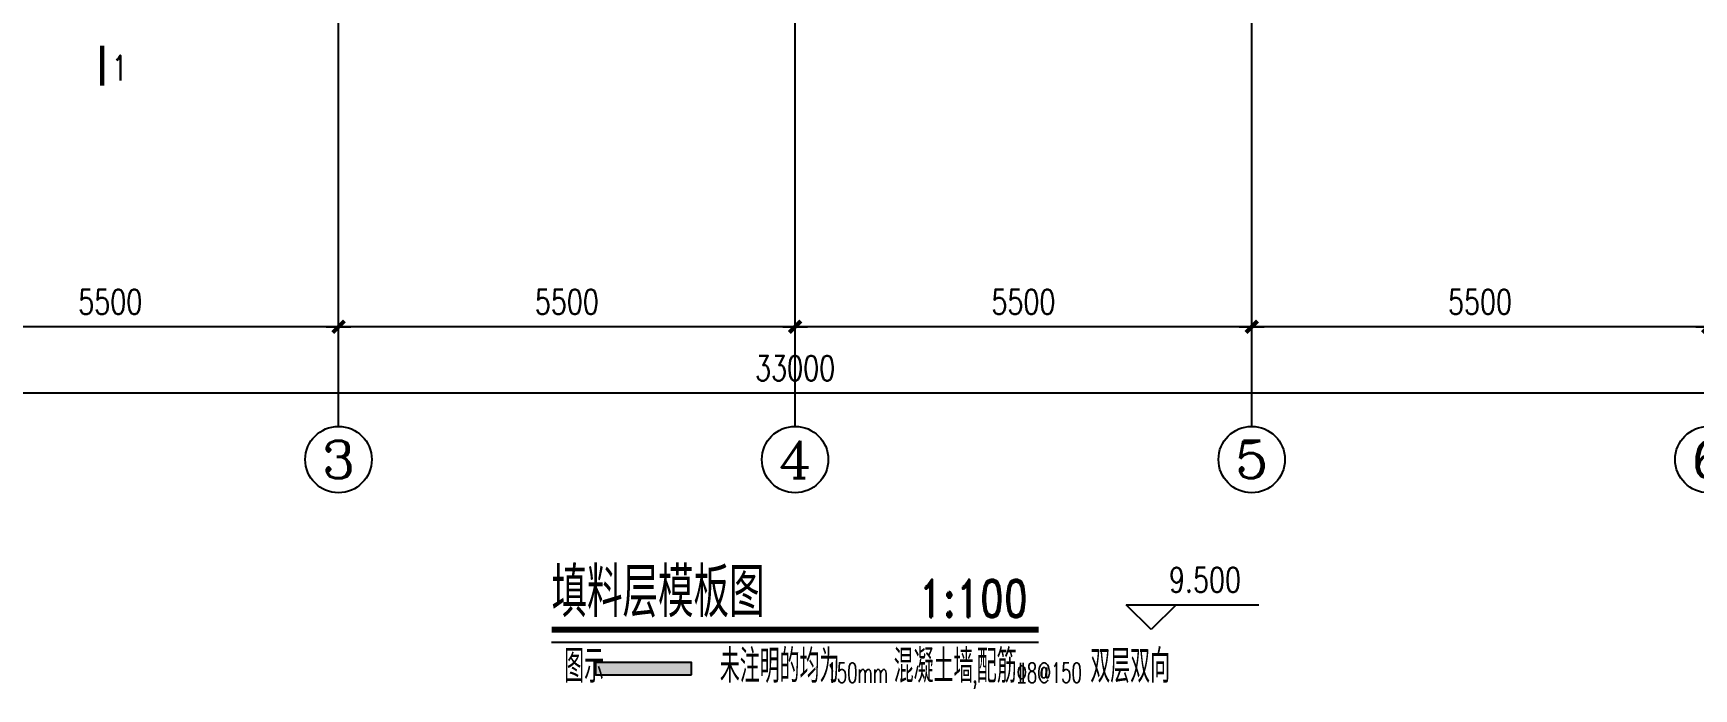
# Model space of a CAD drawing. Extents: x 1427168 to 1936200, y 1176778 to 1377202.
# Drawn here: x 1670633 to 1690636, y 1209043 to 1216944 of the extents above; entities that cross this region are included whole.
import ezdxf
from ezdxf.enums import TextEntityAlignment as Align

# ---------------------------------------------------------------- set-up
doc = ezdxf.new("R2010")
doc.units = 0
doc.header["$LTSCALE"] = 1000
doc.header["$MEASUREMENT"] = 0
doc.linetypes.add('CENTER', pattern=[2, 1.25, -0.25, 0.25, -0.25])
doc.linetypes.add('DOTE', pattern=[2.42, 2, -0.2, 0.02, -0.2])
doc.layers.get('0').update_dxf_attribs({"linetype": 'CONTINUOUS'})
doc.layers.get('DEFPOINTS').update_dxf_attribs({"linetype": 'CONTINUOUS'})
for name, color, linetype in [('4', 3, 'CONTINUOUS'), ('8', 8, 'CONTINUOUS'), ('AXIS', 3, 'CONTINUOUS'), ('AXIS_TEXT', 7, 'CONTINUOUS'), ('DOTE', 1, 'DOTE'), ('PUB_DIM', 3, 'CONTINUOUS'), ('PUB_TEXT', 7, 'CONTINUOUS')]:
    doc.layers.add(name, color=color, linetype=linetype)
doc.styles.add('_HZTXT', font='txt.shx', dxfattribs={"width": 0.75, "bigfont": 'HZTXT.shx'})
doc.styles.add('_ROMAND', font='ROMAND.shx', dxfattribs={"width": 0.75})
doc.styles.add('_STTCH', font='txt.shx', dxfattribs={"width": 0.75, "bigfont": 'STTCH.shx'})
doc.styles.add('_TXT', font='TXT.shx', dxfattribs={"width": 0.75})
doc.styles.add('_TXT1', font='TXT1.shx', dxfattribs={"width": 0.6})
doc.styles.add('COMPLEX', font='COMPLEX')
doc.styles.add('DIM_FONT', font='SIMPLEX.shx', dxfattribs={"width": 0.75})
doc.dimstyles.new('AXIS', dxfattribs={"dimtxt": 300, "dimasz": 1, "dimexe": 250, "dimexo": 300, "dimgap": 150, "dimtad": 1, "dimdec": 0, "dimzin": 0, "dimtxsty": 'DIM_FONT', "dimblk": '_DIMX', "dimcen": 0.09, "dimse1": 1, "dimse2": 1, "dimclrt": 7, "dimazin": 3, "dimtfac": 1, "dimtdec": 0, "dimtix": 1, "dimtmove": 0, "dimatfit": 3, "dimtolj": 1, "dimtzin": 0})

# ---------------------------------------------------------------- blocks, each defined once
blk = doc.blocks.new('_DIMX')
blk.add_line((-150, 0), (150, 0))
at = {"const_width": 50}
blk.add_lwpolyline([(-70, -70), (70, 70)], dxfattribs=at)
blk = doc.blocks.new('*D103')
at = {"layer": 'AXIS', "color": 0}
blk.add_line((1679810, 1213406), (1674312, 1213406), dxfattribs=at)
at = {"layer": 'DEFPOINTS', "color": 0}
for p in [(1674311, 1216206), (1679811, 1216206), (1674311, 1213406)]:
    blk.add_point(p, dxfattribs=at)
at = {"layer": 'AXIS', "color": 0, "rotation": 180}
blk.add_blockref('_DIMX', (1674311, 1213406), dxfattribs=at)
at = {"layer": 'AXIS', "color": 0}
blk.add_blockref('_DIMX', (1679811, 1213406), dxfattribs=at)
at = {"layer": 'AXIS', "color": 7, "insert": (1677061, 1213706), "char_height": 300, "attachment_point": 5, "style": 'DIM_FONT'}
blk.add_mtext('\\A1;5500', dxfattribs=at)
blk = doc.blocks.new('*D105')
at = {"layer": 'AXIS', "color": 0}
blk.add_line((1696310, 1212606), (1663312, 1212606), dxfattribs=at)
at = {"layer": 'DEFPOINTS', "color": 0}
for p in [(1663311, 1216206), (1696311, 1216206), (1663311, 1212606)]:
    blk.add_point(p, dxfattribs=at)
at = {"layer": 'AXIS', "color": 0, "rotation": 180}
blk.add_blockref('_DIMX', (1663311, 1212606), dxfattribs=at)
at = {"layer": 'AXIS', "color": 0}
blk.add_blockref('_DIMX', (1696311, 1212606), dxfattribs=at)
at = {"layer": 'AXIS', "color": 7, "insert": (1679811, 1212906), "char_height": 300, "attachment_point": 5, "style": 'DIM_FONT'}
blk.add_mtext('\\A1;33000', dxfattribs=at)
blk = doc.blocks.new('*D107')
at = {"layer": 'AXIS', "color": 0}
blk.add_line((1674310, 1213406), (1668812, 1213406), dxfattribs=at)
at = {"layer": 'DEFPOINTS', "color": 0}
for p in [(1668811, 1216206), (1674311, 1216206), (1668811, 1213406)]:
    blk.add_point(p, dxfattribs=at)
at = {"layer": 'AXIS', "color": 0, "rotation": 180}
blk.add_blockref('_DIMX', (1668811, 1213406), dxfattribs=at)
at = {"layer": 'AXIS', "color": 0}
blk.add_blockref('_DIMX', (1674311, 1213406), dxfattribs=at)
at = {"layer": 'AXIS', "color": 7, "insert": (1671561, 1213706), "char_height": 300, "attachment_point": 5, "style": 'DIM_FONT'}
blk.add_mtext('\\A1;5500', dxfattribs=at)
blk = doc.blocks.new('_AXISO')
blk.add_circle((0, 0), 0.5)
at = {"layer": 'AXIS_TEXT', "style": 'COMPLEX', "width": 1.041667}
blk.add_attdef('A', text='', height=0.56, dxfattribs=at).set_placement((-0.25, -0.28), (0.25, -0.28), align=Align.FIT)
blk = doc.blocks.new('*D115')
at = {"layer": 'AXIS', "color": 0}
blk.add_line((1690810, 1213406), (1685312, 1213406), dxfattribs=at)
at = {"layer": 'DEFPOINTS', "color": 0}
for p in [(1685311, 1216206), (1690811, 1216206), (1685311, 1213406)]:
    blk.add_point(p, dxfattribs=at)
at = {"layer": 'AXIS', "color": 0, "rotation": 180}
blk.add_blockref('_DIMX', (1685311, 1213406), dxfattribs=at)
at = {"layer": 'AXIS', "color": 0}
blk.add_blockref('_DIMX', (1690811, 1213406), dxfattribs=at)
at = {"layer": 'AXIS', "color": 7, "insert": (1688061, 1213706), "char_height": 300, "attachment_point": 5, "style": 'DIM_FONT'}
blk.add_mtext('\\A1;5500', dxfattribs=at)
blk = doc.blocks.new('*D114')
at = {"layer": 'AXIS', "color": 0}
blk.add_line((1685310, 1213406), (1679812, 1213406), dxfattribs=at)
at = {"layer": 'DEFPOINTS', "color": 0}
for p in [(1679811, 1216206), (1685311, 1216206), (1679811, 1213406)]:
    blk.add_point(p, dxfattribs=at)
at = {"layer": 'AXIS', "color": 0, "rotation": 180}
blk.add_blockref('_DIMX', (1679811, 1213406), dxfattribs=at)
at = {"layer": 'AXIS', "color": 0}
blk.add_blockref('_DIMX', (1685311, 1213406), dxfattribs=at)
at = {"layer": 'AXIS', "color": 7, "insert": (1682561, 1213706), "char_height": 300, "attachment_point": 5, "style": 'DIM_FONT'}
blk.add_mtext('\\A1;5500', dxfattribs=at)

msp = doc.modelspace()

# ---------------------------------------------------------------- linework, layer by layer
at = {"layer": '4'}
msp.add_lwpolyline([(1678563.4, 1209211.3), (1678563.4, 1209361.3), (1677406.7, 1209361.3), (1677406.7, 1209211.3)], close=True, dxfattribs=at)
at = {"layer": '8', "const_width": 150}
msp.add_lwpolyline([(1677406.7, 1209286.3), (1678563.4, 1209286.3)], dxfattribs=at)
at = {"layer": 'AXIS'}
for p, q in [((1674310.8, 1212206), (1674310.8, 1216206)), ((1679810.8, 1212206), (1679810.8, 1216206)), ((1685310.8, 1212206), (1685310.8, 1216206))]:
    msp.add_line(p, q, dxfattribs=at)
at = {"layer": 'DOTE', "linetype": 'CENTER'}
for p, q in [((1674310.8, 1216206), (1674310.8, 1229206)), ((1679810.8, 1216206), (1679810.8, 1229206)), ((1685310.8, 1216206), (1685310.8, 1229206))]:
    msp.add_line(p, q, dxfattribs=at)
at = {"layer": 'PUB_DIM'}
for p, q in [((1683799, 1210056), (1684399, 1210056)), ((1684099, 1209756), (1683799, 1210056)), ((1684099, 1210056), (1685397.5, 1210056)), ((1684399, 1210056), (1684099, 1209756))]:
    msp.add_line(p, q, dxfattribs=at)
at = {"layer": 'PUB_DIM', "const_width": 50}
msp.add_lwpolyline([(1671464.8, 1216794.6), (1671464.8, 1216312.1)], dxfattribs=at)
at = {"layer": 'PUB_TEXT', "const_width": 70}
msp.add_lwpolyline([(1676877.2, 1209756), (1682744.4, 1209756)], dxfattribs=at)
at = {"layer": 'PUB_TEXT'}
msp.add_lwpolyline([(1676877.2, 1209606), (1682744.4, 1209606)], dxfattribs=at)

# ---------------------------------------------------------------- block references
at = {"layer": 'AXIS'}
ref = msp.add_blockref('_AXISO', (1674310.8, 1211806), dxfattribs=dict(at, xscale=800, yscale=800, zscale=800))
ref.add_attrib('A', '3', dxfattribs={"layer": 'AXIS_TEXT', "height": 448, "style": 'COMPLEX', "width": 1.339286}).set_placement((1674110.8, 1211582), (1674510.8, 1211582), align=Align.FIT)
ref = msp.add_blockref('_AXISO', (1679810.8, 1211806), dxfattribs=dict(at, xscale=800, yscale=800, zscale=800))
ref.add_attrib('A', '4', dxfattribs={"layer": 'AXIS_TEXT', "height": 448, "style": 'COMPLEX', "width": 1.171875}).set_placement((1679610.8, 1211582), (1680010.8, 1211582), align=Align.FIT)
ref = msp.add_blockref('_AXISO', (1685310.8, 1211806), dxfattribs=dict(at, xscale=800, yscale=800, zscale=800))
ref.add_attrib('A', '5', dxfattribs={"layer": 'AXIS_TEXT', "height": 448, "style": 'COMPLEX', "width": 1.339286}).set_placement((1685110.8, 1211582), (1685510.8, 1211582), align=Align.FIT)
ref = msp.add_blockref('_AXISO', (1690810.8, 1211806), dxfattribs=dict(at, xscale=800, yscale=800, zscale=800))
ref.add_attrib('A', '6', dxfattribs={"layer": 'AXIS_TEXT', "height": 448, "style": 'COMPLEX', "width": 1.339286}).set_placement((1690610.8, 1211582), (1691010.8, 1211582), align=Align.FIT)

# ---------------------------------------------------------------- texts
at = {"layer": 'PUB_DIM', "style": '_TXT', "width": 0.75}
msp.add_text('1', height=300, dxfattribs=at).set_placement((1671578.4, 1216375.7))
at = {"layer": 'PUB_DIM', "style": 'DIM_FONT', "width": 0.75}
msp.add_text('9.500', height=300, dxfattribs=at).set_placement((1684748.2, 1210356), align=Align.MIDDLE)
at = {"layer": 'PUB_TEXT'}
for s, height, style, width, p in [('填料层模板图', 600, '_STTCH', 0.75, (1676877.2, 1209906)), ('1:100', 450, '_ROMAND', 0.75, (1681298.9, 1209906)), ('     图示      未注明的均为', 400, '_HZTXT', 0.6, (1675866.7, 1209115.7)), ('混凝土墙', 400, '_HZTXT', 0.6, (1680998.4, 1209115.7)), ('配筋', 400, '_HZTXT', 0.6, (1681999.7, 1209115.7)), ('双层双向', 400, '_HZTXT', 0.6, (1683367, 1209115.7)), ('150mm', 240, '_TXT1', 0.6, (1680191.1, 1209115.7)), ('%%1328@150', 240, '_TXT1', 0.6, (1682479.7, 1209115.7)), (',', 240, '_TXT1', 0.6, (1681946.6, 1209115.7))]:
    msp.add_text(s, height=height, dxfattribs=dict(at, style=style, width=width)).set_placement(p)

# ---------------------------------------------------------------- dimensions: what is measured, and where the dimension line sits
at = {"layer": 'AXIS'}
dim = msp.add_aligned_dim(p1=(1696310.8, 1216206), p2=(1663310.8, 1216206), distance=3600, dimstyle='AXIS', dxfattribs=at)
dim.commit()
dim.dimension.update_dxf_attribs({"geometry": '*D105', "text_midpoint": (1679810.8, 1212906)})
for base, p1, p2, picture, middle in [((1668810.8, 1213406), (1674310.8, 1216206), (1668810.8, 1216206), '*D107', (1671560.8, 1213706)), ((1674310.8, 1213406), (1679810.8, 1216206), (1674310.8, 1216206), '*D103', (1677060.8, 1213706)), ((1679810.8, 1213406), (1685310.8, 1216206), (1679810.8, 1216206), '*D114', (1682560.8, 1213706)), ((1685310.8, 1213406), (1690810.8, 1216206), (1685310.8, 1216206), '*D115', (1688060.8, 1213706))]:
    dim = msp.add_linear_dim(base=base, p1=p1, p2=p2, dimstyle='AXIS', dxfattribs=at)
    dim.commit()
    dim.dimension.update_dxf_attribs({"geometry": picture, "text_midpoint": middle})

doc.saveas('drawing.dxf')
